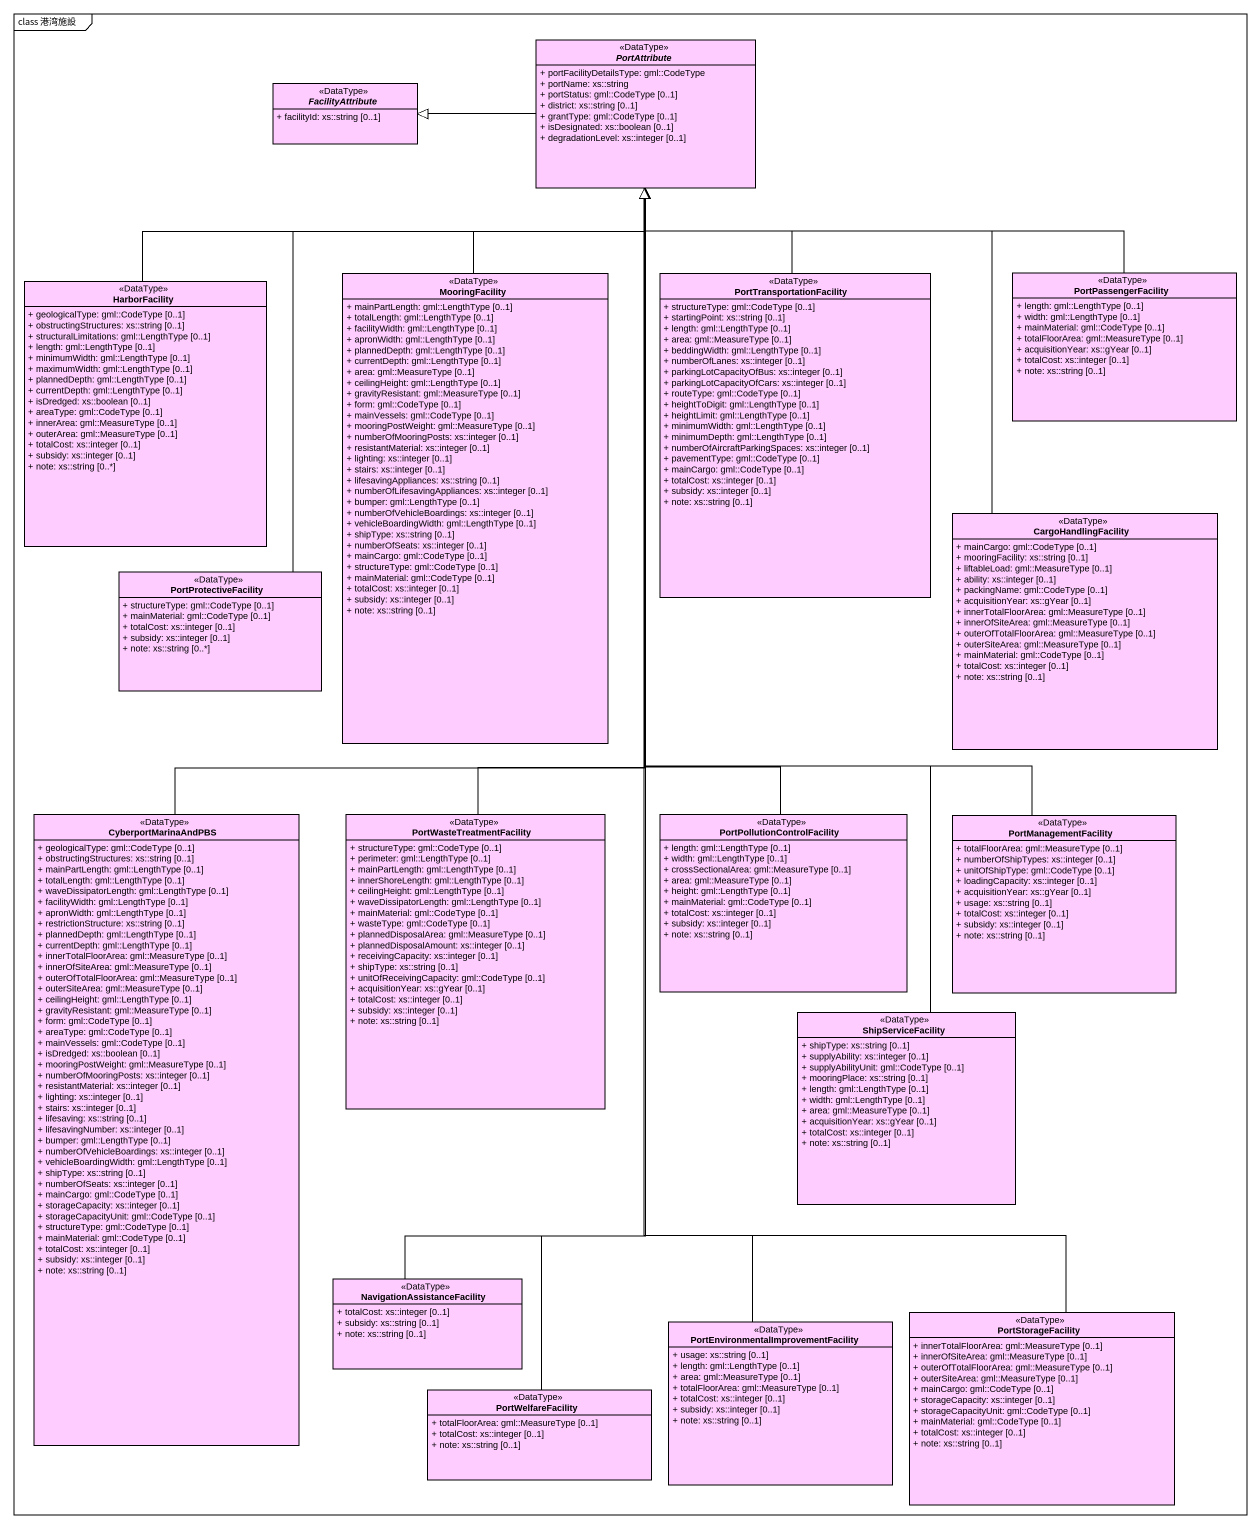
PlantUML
@startuml
mainframe class 港湾施設
hide circle
hide empty members
skinparam classAttributeIconSize 0
abstract class PortAttribute <<DataType>> #FFCCFF {
  + portFacilityDetailsType: gml::CodeType
  + portName: xs::string
  + portStatus: gml::CodeType [0..1]
  + district: xs::string [0..1]
  + grantType: gml::CodeType [0..1]
  + isDesignated: xs::boolean [0..1]
  + degradationLevel: xs::integer [0..1]
}
abstract class FacilityAttribute <<DataType>> #FFCCFF {
  + facilityId: xs::string [0..1]
}
class HarborFacility <<DataType>> #FFCCFF {
  + geologicalType: gml::CodeType [0..1]
  + obstructingStructures: xs::string [0..1]
  + structuralLimitations: gml::LengthType [0..1]
  + length: gml::LengthType [0..1]
  + minimumWidth: gml::LengthType [0..1]
  + maximumWidth: gml::LengthType [0..1]
  + plannedDepth: gml::LengthType [0..1]
  + currentDepth: gml::LengthType [0..1]
  + isDredged: xs::boolean [0..1]
  + areaType: gml::CodeType [0..1]
  + innerArea: gml::MeasureType [0..1]
  + outerArea: gml::MeasureType [0..1]
  + totalCost: xs::integer [0..1]
  + subsidy: xs::integer [0..1]
  + note: xs::string [0..*]
}
class MooringFacility <<DataType>> #FFCCFF {
  + mainPartLength: gml::LengthType [0..1]
  + totalLength: gml::LengthType [0..1]
  + facilityWidth: gml::LengthType [0..1]
  + apronWidth: gml::LengthType [0..1]
  + plannedDepth: gml::LengthType [0..1]
  + currentDepth: gml::LengthType [0..1]
  + area: gml::MeasureType [0..1]
  + ceilingHeight: gml::LengthType [0..1]
  + gravityResistant: gml::MeasureType [0..1]
  + form: gml::CodeType [0..1]
  + mainVessels: gml::CodeType [0..1]
  + mooringPostWeight: gml::MeasureType [0..1]
  + numberOfMooringPosts: xs::integer [0..1]
  + resistantMaterial: xs::integer [0..1]
  + lighting: xs::integer [0..1]
  + stairs: xs::integer [0..1]
  + lifesavingAppliances: xs::string [0..1]
  + numberOfLifesavingAppliances: xs::integer [0..1]
  + bumper: gml::LengthType [0..1]
  + numberOfVehicleBoardings: xs::integer [0..1]
  + vehicleBoardingWidth: gml::LengthType [0..1]
  + shipType: xs::string [0..1]
  + numberOfSeats: xs::integer [0..1]
  + mainCargo: gml::CodeType [0..1]
  + structureType: gml::CodeType [0..1]
  + mainMaterial: gml::CodeType [0..1]
  + totalCost: xs::integer [0..1]
  + subsidy: xs::integer [0..1]
  + note: xs::string [0..1]
}
class PortTransportationFacility <<DataType>> #FFCCFF {
  + structureType: gml::CodeType [0..1]
  + startingPoint: xs::string [0..1]
  + length: gml::LengthType [0..1]
  + area: gml::MeasureType [0..1]
  + beddingWidth: gml::LengthType [0..1]
  + numberOfLanes: xs::integer [0..1]
  + parkingLotCapacityOfBus: xs::integer [0..1]
  + parkingLotCapacityOfCars: xs::integer [0..1]
  + routeType: gml::CodeType [0..1]
  + heightToDigit: gml::LengthType [0..1]
  + heightLimit: gml::LengthType [0..1]
  + minimumWidth: gml::LengthType [0..1]
  + minimumDepth: gml::LengthType [0..1]
  + numberOfAircraftParkingSpaces: xs::integer [0..1]
  + pavementType: gml::CodeType [0..1]
  + mainCargo: gml::CodeType [0..1]
  + totalCost: xs::integer [0..1]
  + subsidy: xs::integer [0..1]
  + note: xs::string [0..1]
}
class PortPassengerFacility <<DataType>> #FFCCFF {
  + length: gml::LengthType [0..1]
  + width: gml::LengthType [0..1]
  + mainMaterial: gml::CodeType [0..1]
  + totalFloorArea: gml::MeasureType [0..1]
  + acquisitionYear: xs::gYear [0..1]
  + totalCost: xs::integer [0..1]
  + note: xs::string [0..1]
}
class CargoHandlingFacility <<DataType>> #FFCCFF {
  + mainCargo: gml::CodeType [0..1]
  + mooringFacility: xs::string [0..1]
  + liftableLoad: gml::MeasureType [0..1]
  + ability: xs::integer [0..1]
  + packingName: gml::CodeType [0..1]
  + acquisitionYear: xs::gYear [0..1]
  + innerTotalFloorArea: gml::MeasureType [0..1]
  + innerOfSiteArea: gml::MeasureType [0..1]
  + outerOfTotalFloorArea: gml::MeasureType [0..1]
  + outerSiteArea: gml::MeasureType [0..1]
  + mainMaterial: gml::CodeType [0..1]
  + totalCost: xs::integer [0..1]
  + note: xs::string [0..1]
}
class PortProtectiveFacility <<DataType>> #FFCCFF {
  + structureType: gml::CodeType [0..1]
  + mainMaterial: gml::CodeType [0..1]
  + totalCost: xs::integer [0..1]
  + subsidy: xs::integer [0..1]
  + note: xs::string [0..*]
}
class CyberportMarinaAndPBS <<DataType>> #FFCCFF {
  + geologicalType: gml::CodeType [0..1]
  + obstructingStructures: xs::string [0..1]
  + mainPartLength: gml::LengthType [0..1]
  + totalLength: gml::LengthType [0..1]
  + waveDissipatorLength: gml::LengthType [0..1]
  + facilityWidth: gml::LengthType [0..1]
  + apronWidth: gml::LengthType [0..1]
  + restrictionStructure: xs::string [0..1]
  + plannedDepth: gml::LengthType [0..1]
  + currentDepth: gml::LengthType [0..1]
  + innerTotalFloorArea: gml::MeasureType [0..1]
  + innerOfSiteArea: gml::MeasureType [0..1]
  + outerOfTotalFloorArea: gml::MeasureType [0..1]
  + outerSiteArea: gml::MeasureType [0..1]
  + ceilingHeight: gml::LengthType [0..1]
  + gravityResistant: gml::MeasureType [0..1]
  + form: gml::CodeType [0..1]
  + areaType: gml::CodeType [0..1]
  + mainVessels: gml::CodeType [0..1]
  + isDredged: xs::boolean [0..1]
  + mooringPostWeight: gml::MeasureType [0..1]
  + numberOfMooringPosts: xs::integer [0..1]
  + resistantMaterial: xs::integer [0..1]
  + lighting: xs::integer [0..1]
  + stairs: xs::integer [0..1]
  + lifesaving: xs::string [0..1]
  + lifesavingNumber: xs::integer [0..1]
  + bumper: gml::LengthType [0..1]
  + numberOfVehicleBoardings: xs::integer [0..1]
  + vehicleBoardingWidth: gml::LengthType [0..1]
  + shipType: xs::string [0..1]
  + numberOfSeats: xs::integer [0..1]
  + mainCargo: gml::CodeType [0..1]
  + storageCapacity: xs::integer [0..1]
  + storageCapacityUnit: gml::CodeType [0..1]
  + structureType: gml::CodeType [0..1]
  + mainMaterial: gml::CodeType [0..1]
  + totalCost: xs::integer [0..1]
  + subsidy: xs::integer [0..1]
  + note: xs::string [0..1]
}
class PortWasteTreatmentFacility <<DataType>> #FFCCFF {
  + structureType: gml::CodeType [0..1]
  + perimeter: gml::LengthType [0..1]
  + mainPartLength: gml::LengthType [0..1]
  + innerShoreLength: gml::LengthType [0..1]
  + ceilingHeight: gml::LengthType [0..1]
  + waveDissipatorLength: gml::LengthType [0..1]
  + mainMaterial: gml::CodeType [0..1]
  + wasteType: gml::CodeType [0..1]
  + plannedDisposalArea: gml::MeasureType [0..1]
  + plannedDisposalAmount: xs::integer [0..1]
  + receivingCapacity: xs::integer [0..1]
  + shipType: xs::string [0..1]
  + unitOfReceivingCapacity: gml::CodeType [0..1]
  + acquisitionYear: xs::gYear [0..1]
  + totalCost: xs::integer [0..1]
  + subsidy: xs::integer [0..1]
  + note: xs::string [0..1]
}
class PortPollutionControlFacility <<DataType>> #FFCCFF {
  + length: gml::LengthType [0..1]
  + width: gml::LengthType [0..1]
  + crossSectionalArea: gml::MeasureType [0..1]
  + area: gml::MeasureType [0..1]
  + height: gml::LengthType [0..1]
  + mainMaterial: gml::CodeType [0..1]
  + totalCost: xs::integer [0..1]
  + subsidy: xs::integer [0..1]
  + note: xs::string [0..1]
}
class PortManagementFacility <<DataType>> #FFCCFF {
  + totalFloorArea: gml::MeasureType [0..1]
  + numberOfShipTypes: xs::integer [0..1]
  + unitOfShipType: gml::CodeType [0..1]
  + loadingCapacity: xs::integer [0..1]
  + acquisitionYear: xs::gYear [0..1]
  + usage: xs::string [0..1]
  + totalCost: xs::integer [0..1]
  + subsidy: xs::integer [0..1]
  + note: xs::string [0..1]
}
class ShipServiceFacility <<DataType>> #FFCCFF {
  + shipType: xs::string [0..1]
  + supplyAbility: xs::integer [0..1]
  + supplyAbilityUnit: gml::CodeType [0..1]
  + mooringPlace: xs::string [0..1]
  + length: gml::LengthType [0..1]
  + width: gml::LengthType [0..1]
  + area: gml::MeasureType [0..1]
  + acquisitionYear: xs::gYear [0..1]
  + totalCost: xs::integer [0..1]
  + note: xs::string [0..1]
}
class NavigationAssistanceFacility <<DataType>> #FFCCFF {
  + totalCost: xs::integer [0..1]
  + subsidy: xs::string [0..1]
  + note: xs::string [0..1]
}
class "PortEnvironmentalImprovementFacility" as PortEnvironmentalImprovement <<DataType>> #FFCCFF {
  + usage: xs::string [0..1]
  + length: gml::LengthType [0..1]
  + area: gml::MeasureType [0..1]
  + totalFloorArea: gml::MeasureType [0..1]
  + totalCost: xs::integer [0..1]
  + subsidy: xs::integer [0..1]
  + note: xs::string [0..1]
}
class PortStorageFacility <<DataType>> #FFCCFF {
  + innerTotalFloorArea: gml::MeasureType [0..1]
  + innerOfSiteArea: gml::MeasureType [0..1]
  + outerOfTotalFloorArea: gml::MeasureType [0..1]
  + outerSiteArea: gml::MeasureType [0..1]
  + mainCargo: gml::CodeType [0..1]
  + storageCapacity: xs::integer [0..1]
  + storageCapacityUnit: gml::CodeType [0..1]
  + mainMaterial: gml::CodeType [0..1]
  + totalCost: xs::integer [0..1]
  + note: xs::string [0..1]
}
class PortWelfareFacility <<DataType>> #FFCCFF {
  + totalFloorArea: gml::MeasureType [0..1]
  + totalCost: xs::integer [0..1]
  + note: xs::string [0..1]
}
PortAttribute -left-|> FacilityAttribute
HarborFacility -right-|> PortAttribute
MooringFacility -up-|> PortAttribute
PortTransportationFacility -up-|> PortAttribute
PortPassengerFacility -left-|> PortAttribute
CargoHandlingFacility -up-|> PortAttribute
PortProtectiveFacility -up-|> PortAttribute
CyberportMarinaAndPBS -up-|> PortAttribute
PortWasteTreatmentFacility -up-|> PortAttribute
PortPollutionControlFacility -up-|> PortAttribute
PortManagementFacility -up-|> PortAttribute
ShipServiceFacility -up-|> PortAttribute
NavigationAssistanceFacility -up-|> PortAttribute
PortEnvironmentalImprovement -up-|> PortAttribute
PortStorageFacility -up-|> PortAttribute
PortWelfareFacility -up-|> PortAttribute
@enduml
